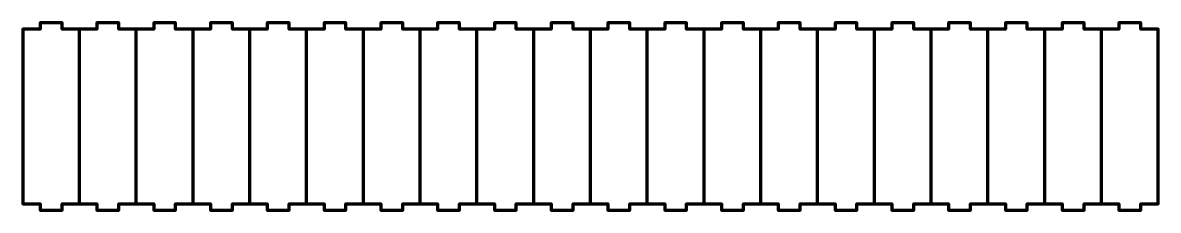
# Model space of a CAD drawing. Header units: inches. Extents: x -572 to 1154, y 60 to 244.
# Drawn here: x 634 to 1154, y 108 to 194 of the extents above; entities that cross this region are included whole.
import ezdxf

# ---------------------------------------------------------------- set-up
doc = ezdxf.new("R2010")
doc.units = ezdxf.units.IN
doc.header["$MEASUREMENT"] = 0
doc.layers.add('Layer 1', color=7, linetype='Continuous')

# ---------------------------------------------------------------- blocks, each defined once
blk = doc.blocks.new('block 3')
at = {"layer": 'Layer 1', "color": 7, "lineweight": 100, "true_color": 0xffffff}
for points in [[(659.59, 190.79), (651.59, 190.79), (651.59, 193.79), (641.59, 193.79), (641.59, 190.79), (633.59, 190.79), (633.59, 110.79), (641.59, 110.79), (641.59, 107.79), (651.59, 107.79), (651.59, 110.79), (659.59, 110.79), (659.59, 190.79)], [(659.59, 110.79), (667.59, 110.79), (667.59, 107.79), (677.59, 107.79), (677.59, 110.79), (685.59, 110.79), (685.59, 190.79), (677.59, 190.79), (677.59, 193.79), (667.59, 193.79), (667.59, 190.79), (659.59, 190.79)], [(685.59, 110.79), (693.59, 110.79), (693.59, 107.79), (703.59, 107.79), (703.59, 110.79), (711.59, 110.79), (711.59, 190.79), (703.59, 190.79), (703.59, 193.79), (693.59, 193.79), (693.59, 190.79), (685.59, 190.79)], [(711.59, 110.79), (719.59, 110.79), (719.59, 107.79), (729.59, 107.79), (729.59, 110.79), (737.59, 110.79), (737.59, 190.79), (729.59, 190.79), (729.59, 193.79), (719.59, 193.79), (719.59, 190.79), (711.59, 190.79)], [(737.59, 110.79), (745.59, 110.79), (745.59, 107.79), (755.59, 107.79), (755.59, 110.79), (763.59, 110.79), (763.59, 190.79), (755.59, 190.79), (755.59, 193.79), (745.59, 193.79), (745.59, 190.79), (737.59, 190.79)], [(763.59, 110.79), (771.59, 110.79), (771.59, 107.79), (781.59, 107.79), (781.59, 110.79), (789.59, 110.79), (789.59, 190.79), (781.59, 190.79), (781.59, 193.79), (771.59, 193.79), (771.59, 190.79), (763.59, 190.79)], [(789.59, 110.79), (797.59, 110.79), (797.59, 107.79), (807.59, 107.79), (807.59, 110.79), (815.59, 110.79), (815.59, 190.79), (807.59, 190.79), (807.59, 193.79), (797.59, 193.79), (797.59, 190.79), (789.59, 190.79)], [(815.59, 110.79), (823.59, 110.79), (823.59, 107.79), (833.59, 107.79), (833.59, 110.79), (841.59, 110.79), (841.59, 190.79), (833.59, 190.79), (833.59, 193.79), (823.59, 193.79), (823.59, 190.79), (815.59, 190.79)], [(841.59, 110.79), (849.59, 110.79), (849.59, 107.79), (859.59, 107.79), (859.59, 110.79), (867.59, 110.79), (867.59, 190.79), (859.59, 190.79), (859.59, 193.79), (849.59, 193.79), (849.59, 190.79), (841.59, 190.79)], [(867.59, 110.79), (875.59, 110.79), (875.59, 107.79), (885.59, 107.79), (885.59, 110.79), (893.59, 110.79), (893.59, 190.79), (885.59, 190.79), (885.59, 193.79), (875.59, 193.79), (875.59, 190.79), (867.59, 190.79)], [(893.59, 110.79), (901.59, 110.79), (901.59, 107.79), (911.59, 107.79), (911.59, 110.79), (919.59, 110.79), (919.59, 190.79), (911.59, 190.79), (911.59, 193.79), (901.59, 193.79), (901.59, 190.79), (893.59, 190.79)], [(919.59, 110.79), (927.59, 110.79), (927.59, 107.79), (937.59, 107.79), (937.59, 110.79), (945.59, 110.79), (945.59, 190.79), (937.59, 190.79), (937.59, 193.79), (927.59, 193.79), (927.59, 190.79), (919.59, 190.79)], [(945.59, 110.79), (953.59, 110.79), (953.59, 107.79), (963.59, 107.79), (963.59, 110.79), (971.59, 110.79), (971.59, 190.79), (963.59, 190.79), (963.59, 193.79), (953.59, 193.79), (953.59, 190.79), (945.59, 190.79)], [(971.59, 110.79), (979.59, 110.79), (979.59, 107.79), (989.59, 107.79), (989.59, 110.79), (997.59, 110.79), (997.59, 190.79), (989.59, 190.79), (989.59, 193.79), (979.59, 193.79), (979.59, 190.79), (971.59, 190.79)], [(997.59, 110.79), (1005.59, 110.79), (1005.59, 107.79), (1015.59, 107.79), (1015.59, 110.79), (1023.59, 110.79), (1023.59, 190.79), (1015.59, 190.79), (1015.59, 193.79), (1005.59, 193.79), (1005.59, 190.79), (997.59, 190.79)], [(1023.59, 110.79), (1031.59, 110.79), (1031.59, 107.79), (1041.59, 107.79), (1041.59, 110.79), (1049.59, 110.79), (1049.59, 190.79), (1041.59, 190.79), (1041.59, 193.79), (1031.59, 193.79), (1031.59, 190.79), (1023.59, 190.79)], [(1049.59, 110.79), (1057.59, 110.79), (1057.59, 107.79), (1067.59, 107.79), (1067.59, 110.79), (1075.59, 110.79), (1075.59, 190.79), (1067.59, 190.79), (1067.59, 193.79), (1057.59, 193.79), (1057.59, 190.79), (1049.59, 190.79)], [(1075.59, 110.79), (1083.59, 110.79), (1083.59, 107.79), (1093.59, 107.79), (1093.59, 110.79), (1101.59, 110.79), (1101.59, 190.79), (1093.59, 190.79), (1093.59, 193.79), (1083.59, 193.79), (1083.59, 190.79), (1075.59, 190.79)], [(1101.59, 110.79), (1109.59, 110.79), (1109.59, 107.79), (1119.59, 107.79), (1119.59, 110.79), (1127.59, 110.79), (1127.59, 190.79), (1119.59, 190.79), (1119.59, 193.79), (1109.59, 193.79), (1109.59, 190.79), (1101.59, 190.79)], [(1127.59, 110.79), (1135.59, 110.79), (1135.59, 107.79), (1145.59, 107.79), (1145.59, 110.79), (1153.59, 110.79), (1153.59, 190.79), (1145.59, 190.79), (1145.59, 193.79), (1135.59, 193.79), (1135.59, 190.79), (1127.59, 190.79)]]:
    blk.add_lwpolyline(points, dxfattribs=at)

msp = doc.modelspace()

# ---------------------------------------------------------------- block references
at = {"layer": 'Layer 1'}
msp.add_blockref('block 3', (0, 0), dxfattribs=at)

doc.saveas('drawing.dxf')
